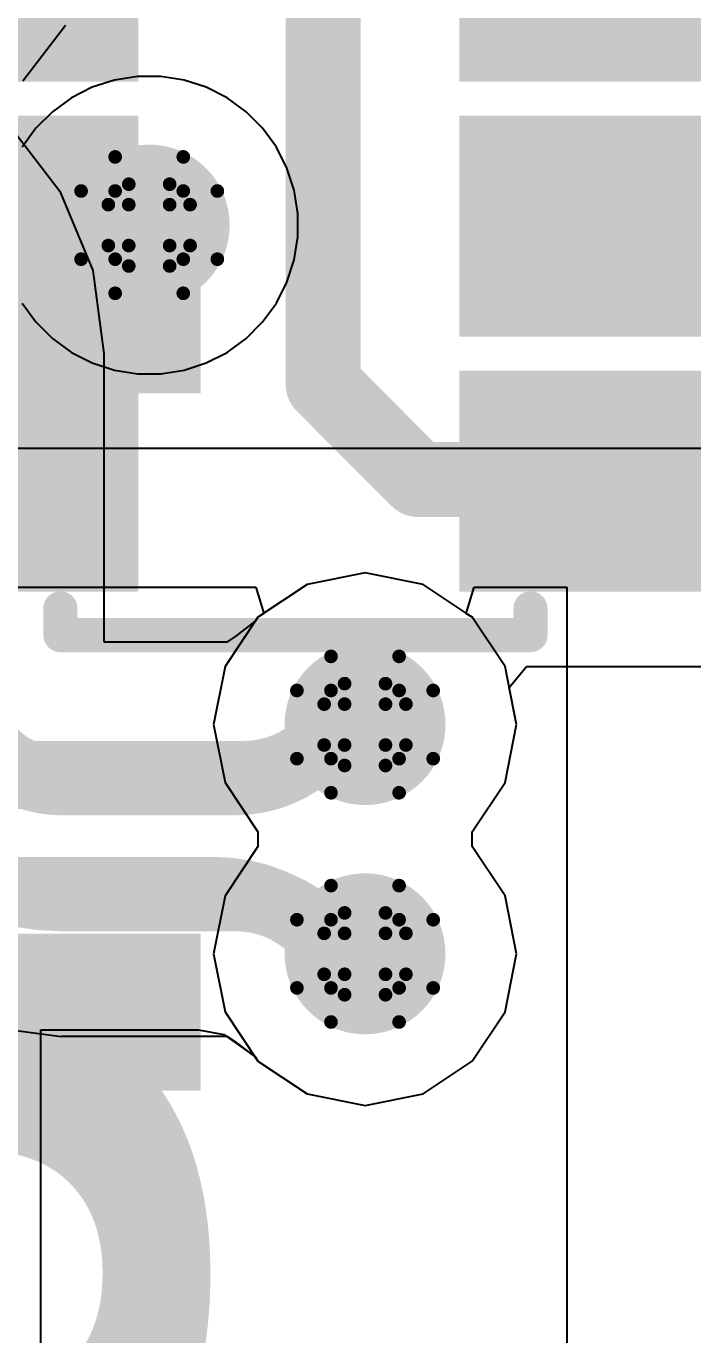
# Model space of a CAD drawing. Header units: inches. Extents: x 0 to 198, y 0 to 199.
# Drawn here: x 0.3403 to 0.4381, y 1.2438 to 1.4357 of the extents above; entities that cross this region are included whole.
import ezdxf

# ---------------------------------------------------------------- set-up
doc = ezdxf.new("R2010")
doc.units = ezdxf.units.IN
doc.header["$MEASUREMENT"] = 0
for name, color, linetype in [('Bottom Layer', 5, 'Continuous'), ('Bottom Overlay', 54, 'Continuous'), ('Bottom Paste', 16, 'Continuous'), ('Bottom Solder', 6, 'Continuous'), ('Drill Drawing', 1, 'Continuous'), ('Layer 1', 16, 'Continuous'), ('Layer 2', 76, 'Continuous'), ('Top Layer', 1, 'Continuous'), ('Top Overlay', 2, 'Continuous'), ('Via Holes', 16, 'Continuous')]:
    doc.layers.add(name, color=color, linetype=linetype)
doc.styles.add('Arial Black_Bold', font='', dxfattribs={"height": 0.2})
doc.styles.get('Arial Black_Bold').set_extended_font_data('Arial Black', bold=True)

# ---------------------------------------------------------------- blocks, each defined once
blk = doc.blocks.new('SOT_23_6_B_51')
at = {"layer": 'Bottom Layer'}
for points in [[(-0.07559, 0.04961), (-0.02756, 0.04961), (-0.02756, 0.0252), (-0.07559, 0.0252)], [(0.02756, 0.04961), (0.07559, 0.04961), (0.07559, 0.0252), (0.02756, 0.0252)], [(-0.07559, 0.01221), (-0.02756, 0.01221), (-0.02756, -0.0122), (-0.07559, -0.0122)], [(0.02756, 0.01221), (0.07559, 0.01221), (0.07559, -0.0122), (0.02756, -0.0122)], [(-0.07559, -0.0252), (-0.02756, -0.0252), (-0.02756, -0.04961), (-0.07559, -0.04961)], [(0.02756, -0.0252), (0.07559, -0.0252), (0.07559, -0.04961), (0.02756, -0.04961)]]:
    blk.add_hatch(color=5, dxfattribs=at).paths.add_polyline_path(points)
at = {"layer": 'Bottom Paste'}
for points in [[(-0.07559, 0.04961), (-0.02756, 0.04961), (-0.02756, 0.0252), (-0.07559, 0.0252)], [(0.02756, 0.04961), (0.07559, 0.04961), (0.07559, 0.0252), (0.02756, 0.0252)], [(-0.07559, 0.01221), (-0.02756, 0.01221), (-0.02756, -0.0122), (-0.07559, -0.0122)], [(0.02756, 0.01221), (0.07559, 0.01221), (0.07559, -0.0122), (0.02756, -0.0122)], [(-0.07559, -0.0252), (-0.02756, -0.0252), (-0.02756, -0.04961), (-0.07559, -0.04961)], [(0.02756, -0.0252), (0.07559, -0.0252), (0.07559, -0.04961), (0.02756, -0.04961)]]:
    blk.add_hatch(color=16, dxfattribs=at).paths.add_polyline_path(points)
at = {"layer": 'Bottom Solder'}
for points in [[(-0.07959, 0.05361), (-0.02356, 0.05361), (-0.02356, 0.0212), (-0.07959, 0.0212)], [(0.02356, 0.05361), (0.07959, 0.05361), (0.07959, 0.0212), (0.02356, 0.0212)], [(-0.07959, 0.01621), (-0.02356, 0.01621), (-0.02356, -0.0162), (-0.07959, -0.0162)], [(0.02356, 0.01621), (0.07959, 0.01621), (0.07959, -0.0162), (0.02356, -0.0162)], [(-0.07959, -0.0212), (-0.02356, -0.0212), (-0.02356, -0.05361), (-0.07959, -0.05361)], [(0.02356, -0.0212), (0.07959, -0.0212), (0.07959, -0.05361), (0.02356, -0.05361)]]:
    blk.add_hatch(color=6, dxfattribs=at).paths.add_polyline_path(points)
at = {"layer": 'Bottom Overlay'}
for points in [[(-0.035, 0.06, 0.005, 0.005, 0), (0.034, 0.06, 0.005, 0.005, 0)], [(-0.035, 0.05606, 0.005, 0.005, 0), (-0.035, 0.06, 0.005, 0.005, 0)], [(0.034, 0.05606, 0.005, 0.005, 0), (0.034, 0.06, 0.005, 0.005, 0)], [(-0.086, -0.033, 0.005, 0.005, 0), (-0.081, -0.038, 0.005, 0.005, 0)], [(-0.086, -0.043, 0.005, 0.005, 0), (-0.086, -0.033, 0.005, 0.005, 0)], [(-0.086, -0.043, 0.005, 0.005, 0), (-0.081, -0.038, 0.005, 0.005, 0)], [(-0.035, -0.06, 0.005, 0.005, 0), (-0.035, -0.05606, 0.005, 0.005, 0)], [(0.034, -0.06, 0.005, 0.005, 0), (0.034, -0.05606, 0.005, 0.005, 0)], [(-0.035, -0.06, 0.005, 0.005, 0), (0.034, -0.06, 0.005, 0.005, 0)]]:
    blk.add_lwpolyline(points, format="xyseb", dxfattribs=at)
for points in [[(-0.03625, 0.06, 0.0025, 0.0025, 1), (-0.03375, 0.06, 0.0025, 0.0025, 1)], [(-0.03625, 0.06, 0.0025, 0.0025, 1), (-0.03375, 0.06, 0.0025, 0.0025, 1)], [(0.03275, 0.06, 0.0025, 0.0025, 1), (0.03525, 0.06, 0.0025, 0.0025, 1)], [(0.03275, 0.06, 0.0025, 0.0025, 1), (0.03525, 0.06, 0.0025, 0.0025, 1)], [(-0.03625, 0.05606, 0.0025, 0.0025, 1), (-0.03375, 0.05606, 0.0025, 0.0025, 1)], [(0.03275, 0.05606, 0.0025, 0.0025, 1), (0.03525, 0.05606, 0.0025, 0.0025, 1)], [(-0.08725, -0.033, 0.0025, 0.0025, 1), (-0.08475, -0.033, 0.0025, 0.0025, 1)], [(-0.08725, -0.033, 0.0025, 0.0025, 1), (-0.08475, -0.033, 0.0025, 0.0025, 1)], [(-0.08225, -0.038, 0.0025, 0.0025, 1), (-0.07975, -0.038, 0.0025, 0.0025, 1)], [(-0.08225, -0.038, 0.0025, 0.0025, 1), (-0.07975, -0.038, 0.0025, 0.0025, 1)], [(-0.08725, -0.043, 0.0025, 0.0025, 1), (-0.08475, -0.043, 0.0025, 0.0025, 1)], [(-0.08725, -0.043, 0.0025, 0.0025, 1), (-0.08475, -0.043, 0.0025, 0.0025, 1)], [(-0.03625, -0.05606, 0.0025, 0.0025, 1), (-0.03375, -0.05606, 0.0025, 0.0025, 1)], [(0.03275, -0.05606, 0.0025, 0.0025, 1), (0.03525, -0.05606, 0.0025, 0.0025, 1)], [(-0.03625, -0.06, 0.0025, 0.0025, 1), (-0.03375, -0.06, 0.0025, 0.0025, 1)], [(-0.03625, -0.06, 0.0025, 0.0025, 1), (-0.03375, -0.06, 0.0025, 0.0025, 1)], [(0.03275, -0.06, 0.0025, 0.0025, 1), (0.03525, -0.06, 0.0025, 0.0025, 1)], [(0.03275, -0.06, 0.0025, 0.0025, 1), (0.03525, -0.06, 0.0025, 0.0025, 1)]]:
    blk.add_lwpolyline(points, format="xyseb", close=True, dxfattribs=at)

msp = doc.modelspace()

# ---------------------------------------------------------------- hatches: boundary and pattern name
at = {"layer": 'Bottom Layer'}
for points in [[(0.40784, 1.39176), (0.535, 1.39176), (0.535, 1.42133), (0.40784, 1.42133)], [(0.43186, 1.39992), (0.5706, 1.39992), (0.5706, 1.41252), (0.43186, 1.41252)]]:
    msp.add_hatch(color=5, dxfattribs=at).paths.add_polyline_path(points)
h = msp.add_hatch(color=5, dxfattribs=at)
edge = h.paths.add_edge_path()
edge.add_arc((0.35832, 1.40656), 0.01181, 0, 360)
h = msp.add_hatch(color=5, dxfattribs=at)
edge = h.paths.add_edge_path()
edge.add_arc((0.39, 1.33331), 0.01181, 0, 360)
h = msp.add_hatch(color=5, dxfattribs=at)
edge = h.paths.add_edge_path()
edge.add_arc((0.39, 1.29969), 0.01181, 0, 360)
at = {"layer": 'Layer 1'}
h = msp.add_hatch(color=16, dxfattribs=at)
edge = h.paths.add_edge_path()
edge.add_arc((0.35832, 1.40656), 0.01181, 0, 360)
h = msp.add_hatch(color=16, dxfattribs=at)
edge = h.paths.add_edge_path()
edge.add_arc((0.39, 1.33331), 0.01181, 0, 360)
h = msp.add_hatch(color=16, dxfattribs=at)
edge = h.paths.add_edge_path()
edge.add_arc((0.39, 1.29969), 0.01181, 0, 360)
at = {"layer": 'Layer 2'}
h = msp.add_hatch(color=76, dxfattribs=at)
edge = h.paths.add_edge_path()
edge.add_arc((0.35832, 1.40656), 0.01181, 0, 360)
h = msp.add_hatch(color=76, dxfattribs=at)
edge = h.paths.add_edge_path()
edge.add_arc((0.39, 1.33331), 0.01181, 0, 360)
h = msp.add_hatch(color=76, dxfattribs=at)
edge = h.paths.add_edge_path()
edge.add_arc((0.39, 1.29969), 0.01181, 0, 360)
at = {"layer": 'Top Layer'}
h = msp.add_hatch(color=1, dxfattribs=at)
edge = h.paths.add_edge_path()
edge.add_arc((0.35832, 1.40656), 0.01181, 0, 360)
h = msp.add_hatch(color=1, dxfattribs=at)
edge = h.paths.add_edge_path()
edge.add_arc((0.39, 1.33331), 0.01181, 0, 360)
h = msp.add_hatch(color=1, dxfattribs=at)
edge = h.paths.add_edge_path()
edge.add_arc((0.39, 1.29969), 0.01181, 0, 360)
at = {"layer": 'Via Holes'}
h = msp.add_hatch(color=7, dxfattribs=at)
edge = h.paths.add_edge_path()
edge.add_arc((0.35832, 1.40656), 0.00591, 0, 360)
h = msp.add_hatch(color=7, dxfattribs=at)
edge = h.paths.add_edge_path()
edge.add_arc((0.39, 1.33331), 0.00591, 0, 360)
h = msp.add_hatch(color=7, dxfattribs=at)
edge = h.paths.add_edge_path()
edge.add_arc((0.39, 1.29969), 0.00591, 0, 360)

# ---------------------------------------------------------------- linework, layer by layer
at = {"layer": 'Bottom Layer'}
for p, q in [((0.41116, 1.33873), (0.4137, 1.34182)), ((0.4137, 1.34182), (0.44561, 1.34182)), ((0.41224, 1.33331), (0.41116, 1.33873)), ((0.41055, 1.3248), (0.41224, 1.33331)), ((0.40572, 1.31759), (0.41055, 1.3248)), ((0.40572, 1.31541), (0.40572, 1.31759)), ((0.41055, 1.3082), (0.40572, 1.31541)), ((0.41224, 1.29969), (0.41055, 1.3082)), ((0.41055, 1.29118), (0.41224, 1.29969)), ((0.40572, 1.28396), (0.41055, 1.29118)), ((0.34239, 1.10671), (0.34239, 1.28852)), ((0.34239, 1.28852), (0.36555, 1.28852)), ((0.36555, 1.28852), (0.36929, 1.28788)), ((0.36929, 1.28788), (0.37247, 1.28561)), ((0.37247, 1.28561), (0.37391, 1.28451)), ((0.37391, 1.28451), (0.37428, 1.28396)), ((0.37428, 1.28396), (0.38149, 1.27914)), ((0.39851, 1.27914), (0.40572, 1.28396)), ((0.38149, 1.27914), (0.39, 1.27745)), ((0.39, 1.27745), (0.39851, 1.27914))]:
    msp.add_line(p, q, dxfattribs=at)
for points in [[(0.38385, 1.38319, 0.011, 0.011, 0), (0.38385, 1.60479, 0.011, 0.011, 0)], [(0.32871, 1.4058, 0.02, 0.02, 0), (0.35932, 1.4058, 0.02, 0.02, 0)], [(0.38385, 1.38319, 0.011, 0.011, 0), (0.39779, 1.36925, 0.011, 0.011, 0)], [(0.39779, 1.36925, 0.011, 0.011, 0), (0.43163, 1.36925, 0.011, 0.011, 0)], [(0.43163, 1.36925, 0.011, 0.011, 0), (0.43186, 1.36902, 0.011, 0.011, 0)], [(0.38371, 1.3307, 0.01, 0.01, -0.198912), (0.39, 1.33331, 0.01, 0.01, 0)], [(0.38371, 1.3307, 0.01, 0.01, -0.198912), (0.37213, 1.32591, 0.01, 0.01, 0)], [(0.3351, 1.32591, 0.01, 0.01, 0), (0.37213, 1.32591, 0.01, 0.01, 0)], [(0.3351, 1.30891, 0.01, 0.01, 0), (0.36774, 1.30891, 0.01, 0.01, 0)], [(0.36774, 1.30891, 0.01, 0.01, -0.198912), (0.38371, 1.3023, 0.01, 0.01, 0)], [(0.39, 1.29969, 0.01, 0.01, -0.198912), (0.38371, 1.3023, 0.01, 0.01, 0)]]:
    msp.add_lwpolyline(points, format="xyseb", dxfattribs=at)
for points in [[(0.35432, 1.4058, 0.01, 0.01, 1), (0.36432, 1.4058, 0.01, 0.01, 1)], [(0.3811, 1.38319, 0.0055, 0.0055, 1), (0.3866, 1.38319, 0.0055, 0.0055, 1)], [(0.3811, 1.38319, 0.0055, 0.0055, 1), (0.3866, 1.38319, 0.0055, 0.0055, 1)], [(0.39504, 1.36925, 0.0055, 0.0055, 1), (0.40054, 1.36925, 0.0055, 0.0055, 1)], [(0.39504, 1.36925, 0.0055, 0.0055, 1), (0.40054, 1.36925, 0.0055, 0.0055, 1)], [(0.42888, 1.36925, 0.0055, 0.0055, 1), (0.43438, 1.36925, 0.0055, 0.0055, 1)], [(0.42888, 1.36925, 0.0055, 0.0055, 1), (0.43438, 1.36925, 0.0055, 0.0055, 1)], [(0.42911, 1.36902, 0.0055, 0.0055, 1), (0.43461, 1.36902, 0.0055, 0.0055, 1)], [(0.3875, 1.33331, 0.005, 0.005, 1), (0.3925, 1.33331, 0.005, 0.005, 1)], [(0.38121, 1.3307, 0.005, 0.005, 1), (0.38621, 1.3307, 0.005, 0.005, 1)], [(0.38121, 1.3307, 0.005, 0.005, 1), (0.38621, 1.3307, 0.005, 0.005, 1)], [(0.36963, 1.32591, 0.005, 0.005, 1), (0.37463, 1.32591, 0.005, 0.005, 1)], [(0.36963, 1.32591, 0.005, 0.005, 1), (0.37463, 1.32591, 0.005, 0.005, 1)], [(0.36524, 1.30891, 0.005, 0.005, 1), (0.37024, 1.30891, 0.005, 0.005, 1)], [(0.36524, 1.30891, 0.005, 0.005, 1), (0.37024, 1.30891, 0.005, 0.005, 1)], [(0.38121, 1.3023, 0.005, 0.005, 1), (0.38621, 1.3023, 0.005, 0.005, 1)], [(0.38121, 1.3023, 0.005, 0.005, 1), (0.38621, 1.3023, 0.005, 0.005, 1)], [(0.3875, 1.29969, 0.005, 0.005, 1), (0.3925, 1.29969, 0.005, 0.005, 1)]]:
    msp.add_lwpolyline(points, format="xyseb", close=True, dxfattribs=at)
at = {"layer": 'Drill Drawing'}
for points in [[(0.35332, 1.41156, 0.002, 0.002, 0), (0.35332, 1.41656, 0.002, 0.002, 0)], [(0.35332, 1.41656, 0.002, 0.002, 0), (0.36332, 1.41656, 0.002, 0.002, 0)], [(0.36332, 1.41156, 0.002, 0.002, 0), (0.36332, 1.41656, 0.002, 0.002, 0)], [(0.34832, 1.40156, 0.002, 0.002, 0), (0.34832, 1.41156, 0.002, 0.002, 0)], [(0.34832, 1.41156, 0.002, 0.002, 0), (0.35332, 1.41156, 0.002, 0.002, 0)], [(0.35532, 1.40956, 0.002, 0.002, 0), (0.35532, 1.41256, 0.002, 0.002, 0)], [(0.35532, 1.41256, 0.002, 0.002, 0), (0.36132, 1.41256, 0.002, 0.002, 0)], [(0.36132, 1.40956, 0.002, 0.002, 0), (0.36132, 1.41256, 0.002, 0.002, 0)], [(0.36332, 1.41156, 0.002, 0.002, 0), (0.36832, 1.41156, 0.002, 0.002, 0)], [(0.36832, 1.40156, 0.002, 0.002, 0), (0.36832, 1.41156, 0.002, 0.002, 0)], [(0.35232, 1.40356, 0.002, 0.002, 0), (0.35232, 1.40956, 0.002, 0.002, 0)], [(0.35232, 1.40956, 0.002, 0.002, 0), (0.35532, 1.40956, 0.002, 0.002, 0)], [(0.36132, 1.40956, 0.002, 0.002, 0), (0.36432, 1.40956, 0.002, 0.002, 0)], [(0.36432, 1.40356, 0.002, 0.002, 0), (0.36432, 1.40956, 0.002, 0.002, 0)], [(0.35232, 1.40356, 0.002, 0.002, 0), (0.35532, 1.40356, 0.002, 0.002, 0)], [(0.35532, 1.40056, 0.002, 0.002, 0), (0.35532, 1.40356, 0.002, 0.002, 0)], [(0.36132, 1.40356, 0.002, 0.002, 0), (0.36432, 1.40356, 0.002, 0.002, 0)], [(0.36132, 1.40056, 0.002, 0.002, 0), (0.36132, 1.40356, 0.002, 0.002, 0)], [(0.34832, 1.40156, 0.002, 0.002, 0), (0.35332, 1.40156, 0.002, 0.002, 0)], [(0.35332, 1.39656, 0.002, 0.002, 0), (0.35332, 1.40156, 0.002, 0.002, 0)], [(0.35532, 1.40056, 0.002, 0.002, 0), (0.36132, 1.40056, 0.002, 0.002, 0)], [(0.36332, 1.40156, 0.002, 0.002, 0), (0.36832, 1.40156, 0.002, 0.002, 0)], [(0.36332, 1.39656, 0.002, 0.002, 0), (0.36332, 1.40156, 0.002, 0.002, 0)], [(0.35332, 1.39656, 0.002, 0.002, 0), (0.36332, 1.39656, 0.002, 0.002, 0)], [(0.385, 1.33831, 0.002, 0.002, 0), (0.385, 1.34331, 0.002, 0.002, 0)], [(0.385, 1.34331, 0.002, 0.002, 0), (0.395, 1.34331, 0.002, 0.002, 0)], [(0.395, 1.33831, 0.002, 0.002, 0), (0.395, 1.34331, 0.002, 0.002, 0)], [(0.387, 1.33631, 0.002, 0.002, 0), (0.387, 1.33931, 0.002, 0.002, 0)], [(0.387, 1.33931, 0.002, 0.002, 0), (0.393, 1.33931, 0.002, 0.002, 0)], [(0.393, 1.33631, 0.002, 0.002, 0), (0.393, 1.33931, 0.002, 0.002, 0)], [(0.38, 1.32831, 0.002, 0.002, 0), (0.38, 1.33831, 0.002, 0.002, 0)], [(0.38, 1.33831, 0.002, 0.002, 0), (0.385, 1.33831, 0.002, 0.002, 0)], [(0.395, 1.33831, 0.002, 0.002, 0), (0.4, 1.33831, 0.002, 0.002, 0)], [(0.4, 1.32831, 0.002, 0.002, 0), (0.4, 1.33831, 0.002, 0.002, 0)], [(0.384, 1.33031, 0.002, 0.002, 0), (0.384, 1.33631, 0.002, 0.002, 0)], [(0.384, 1.33631, 0.002, 0.002, 0), (0.387, 1.33631, 0.002, 0.002, 0)], [(0.393, 1.33631, 0.002, 0.002, 0), (0.396, 1.33631, 0.002, 0.002, 0)], [(0.396, 1.33031, 0.002, 0.002, 0), (0.396, 1.33631, 0.002, 0.002, 0)], [(0.384, 1.33031, 0.002, 0.002, 0), (0.387, 1.33031, 0.002, 0.002, 0)], [(0.387, 1.32731, 0.002, 0.002, 0), (0.387, 1.33031, 0.002, 0.002, 0)], [(0.393, 1.33031, 0.002, 0.002, 0), (0.396, 1.33031, 0.002, 0.002, 0)], [(0.393, 1.32731, 0.002, 0.002, 0), (0.393, 1.33031, 0.002, 0.002, 0)], [(0.38, 1.32831, 0.002, 0.002, 0), (0.385, 1.32831, 0.002, 0.002, 0)], [(0.385, 1.32331, 0.002, 0.002, 0), (0.385, 1.32831, 0.002, 0.002, 0)], [(0.387, 1.32731, 0.002, 0.002, 0), (0.393, 1.32731, 0.002, 0.002, 0)], [(0.395, 1.32831, 0.002, 0.002, 0), (0.4, 1.32831, 0.002, 0.002, 0)], [(0.395, 1.32331, 0.002, 0.002, 0), (0.395, 1.32831, 0.002, 0.002, 0)], [(0.385, 1.32331, 0.002, 0.002, 0), (0.395, 1.32331, 0.002, 0.002, 0)], [(0.385, 1.30469, 0.002, 0.002, 0), (0.385, 1.30969, 0.002, 0.002, 0)], [(0.385, 1.30969, 0.002, 0.002, 0), (0.395, 1.30969, 0.002, 0.002, 0)], [(0.395, 1.30469, 0.002, 0.002, 0), (0.395, 1.30969, 0.002, 0.002, 0)], [(0.38, 1.29469, 0.002, 0.002, 0), (0.38, 1.30469, 0.002, 0.002, 0)], [(0.38, 1.30469, 0.002, 0.002, 0), (0.385, 1.30469, 0.002, 0.002, 0)], [(0.387, 1.30269, 0.002, 0.002, 0), (0.387, 1.30569, 0.002, 0.002, 0)], [(0.387, 1.30569, 0.002, 0.002, 0), (0.393, 1.30569, 0.002, 0.002, 0)], [(0.393, 1.30269, 0.002, 0.002, 0), (0.393, 1.30569, 0.002, 0.002, 0)], [(0.395, 1.30469, 0.002, 0.002, 0), (0.4, 1.30469, 0.002, 0.002, 0)], [(0.4, 1.29469, 0.002, 0.002, 0), (0.4, 1.30469, 0.002, 0.002, 0)], [(0.384, 1.29669, 0.002, 0.002, 0), (0.384, 1.30269, 0.002, 0.002, 0)], [(0.384, 1.30269, 0.002, 0.002, 0), (0.387, 1.30269, 0.002, 0.002, 0)], [(0.393, 1.30269, 0.002, 0.002, 0), (0.396, 1.30269, 0.002, 0.002, 0)], [(0.396, 1.29669, 0.002, 0.002, 0), (0.396, 1.30269, 0.002, 0.002, 0)], [(0.384, 1.29669, 0.002, 0.002, 0), (0.387, 1.29669, 0.002, 0.002, 0)], [(0.387, 1.29369, 0.002, 0.002, 0), (0.387, 1.29669, 0.002, 0.002, 0)], [(0.393, 1.29669, 0.002, 0.002, 0), (0.396, 1.29669, 0.002, 0.002, 0)], [(0.393, 1.29369, 0.002, 0.002, 0), (0.393, 1.29669, 0.002, 0.002, 0)], [(0.38, 1.29469, 0.002, 0.002, 0), (0.385, 1.29469, 0.002, 0.002, 0)], [(0.385, 1.28969, 0.002, 0.002, 0), (0.385, 1.29469, 0.002, 0.002, 0)], [(0.395, 1.29469, 0.002, 0.002, 0), (0.4, 1.29469, 0.002, 0.002, 0)], [(0.395, 1.28969, 0.002, 0.002, 0), (0.395, 1.29469, 0.002, 0.002, 0)], [(0.387, 1.29369, 0.002, 0.002, 0), (0.393, 1.29369, 0.002, 0.002, 0)], [(0.385, 1.28969, 0.002, 0.002, 0), (0.395, 1.28969, 0.002, 0.002, 0)]]:
    msp.add_lwpolyline(points, format="xyseb", dxfattribs=at)
for points in [[(0.35282, 1.41656, 0.001, 0.001, 1), (0.35382, 1.41656, 0.001, 0.001, 1)], [(0.35282, 1.41656, 0.001, 0.001, 1), (0.35382, 1.41656, 0.001, 0.001, 1)], [(0.36282, 1.41656, 0.001, 0.001, 1), (0.36382, 1.41656, 0.001, 0.001, 1)], [(0.36282, 1.41656, 0.001, 0.001, 1), (0.36382, 1.41656, 0.001, 0.001, 1)], [(0.34782, 1.41156, 0.001, 0.001, 1), (0.34882, 1.41156, 0.001, 0.001, 1)], [(0.34782, 1.41156, 0.001, 0.001, 1), (0.34882, 1.41156, 0.001, 0.001, 1)], [(0.35282, 1.41156, 0.001, 0.001, 1), (0.35382, 1.41156, 0.001, 0.001, 1)], [(0.35282, 1.41156, 0.001, 0.001, 1), (0.35382, 1.41156, 0.001, 0.001, 1)], [(0.35482, 1.41256, 0.001, 0.001, 1), (0.35582, 1.41256, 0.001, 0.001, 1)], [(0.35482, 1.41256, 0.001, 0.001, 1), (0.35582, 1.41256, 0.001, 0.001, 1)], [(0.36082, 1.41256, 0.001, 0.001, 1), (0.36182, 1.41256, 0.001, 0.001, 1)], [(0.36082, 1.41256, 0.001, 0.001, 1), (0.36182, 1.41256, 0.001, 0.001, 1)], [(0.36282, 1.41156, 0.001, 0.001, 1), (0.36382, 1.41156, 0.001, 0.001, 1)], [(0.36282, 1.41156, 0.001, 0.001, 1), (0.36382, 1.41156, 0.001, 0.001, 1)], [(0.36782, 1.41156, 0.001, 0.001, 1), (0.36882, 1.41156, 0.001, 0.001, 1)], [(0.36782, 1.41156, 0.001, 0.001, 1), (0.36882, 1.41156, 0.001, 0.001, 1)], [(0.35182, 1.40956, 0.001, 0.001, 1), (0.35282, 1.40956, 0.001, 0.001, 1)], [(0.35182, 1.40956, 0.001, 0.001, 1), (0.35282, 1.40956, 0.001, 0.001, 1)], [(0.35482, 1.40956, 0.001, 0.001, 1), (0.35582, 1.40956, 0.001, 0.001, 1)], [(0.35482, 1.40956, 0.001, 0.001, 1), (0.35582, 1.40956, 0.001, 0.001, 1)], [(0.36082, 1.40956, 0.001, 0.001, 1), (0.36182, 1.40956, 0.001, 0.001, 1)], [(0.36082, 1.40956, 0.001, 0.001, 1), (0.36182, 1.40956, 0.001, 0.001, 1)], [(0.36382, 1.40956, 0.001, 0.001, 1), (0.36482, 1.40956, 0.001, 0.001, 1)], [(0.36382, 1.40956, 0.001, 0.001, 1), (0.36482, 1.40956, 0.001, 0.001, 1)], [(0.35182, 1.40356, 0.001, 0.001, 1), (0.35282, 1.40356, 0.001, 0.001, 1)], [(0.35182, 1.40356, 0.001, 0.001, 1), (0.35282, 1.40356, 0.001, 0.001, 1)], [(0.35482, 1.40356, 0.001, 0.001, 1), (0.35582, 1.40356, 0.001, 0.001, 1)], [(0.35482, 1.40356, 0.001, 0.001, 1), (0.35582, 1.40356, 0.001, 0.001, 1)], [(0.36082, 1.40356, 0.001, 0.001, 1), (0.36182, 1.40356, 0.001, 0.001, 1)], [(0.36082, 1.40356, 0.001, 0.001, 1), (0.36182, 1.40356, 0.001, 0.001, 1)], [(0.36382, 1.40356, 0.001, 0.001, 1), (0.36482, 1.40356, 0.001, 0.001, 1)], [(0.36382, 1.40356, 0.001, 0.001, 1), (0.36482, 1.40356, 0.001, 0.001, 1)], [(0.34782, 1.40156, 0.001, 0.001, 1), (0.34882, 1.40156, 0.001, 0.001, 1)], [(0.34782, 1.40156, 0.001, 0.001, 1), (0.34882, 1.40156, 0.001, 0.001, 1)], [(0.35282, 1.40156, 0.001, 0.001, 1), (0.35382, 1.40156, 0.001, 0.001, 1)], [(0.35282, 1.40156, 0.001, 0.001, 1), (0.35382, 1.40156, 0.001, 0.001, 1)], [(0.35482, 1.40056, 0.001, 0.001, 1), (0.35582, 1.40056, 0.001, 0.001, 1)], [(0.35482, 1.40056, 0.001, 0.001, 1), (0.35582, 1.40056, 0.001, 0.001, 1)], [(0.36082, 1.40056, 0.001, 0.001, 1), (0.36182, 1.40056, 0.001, 0.001, 1)], [(0.36082, 1.40056, 0.001, 0.001, 1), (0.36182, 1.40056, 0.001, 0.001, 1)], [(0.36282, 1.40156, 0.001, 0.001, 1), (0.36382, 1.40156, 0.001, 0.001, 1)], [(0.36282, 1.40156, 0.001, 0.001, 1), (0.36382, 1.40156, 0.001, 0.001, 1)], [(0.36782, 1.40156, 0.001, 0.001, 1), (0.36882, 1.40156, 0.001, 0.001, 1)], [(0.36782, 1.40156, 0.001, 0.001, 1), (0.36882, 1.40156, 0.001, 0.001, 1)], [(0.35282, 1.39656, 0.001, 0.001, 1), (0.35382, 1.39656, 0.001, 0.001, 1)], [(0.35282, 1.39656, 0.001, 0.001, 1), (0.35382, 1.39656, 0.001, 0.001, 1)], [(0.36282, 1.39656, 0.001, 0.001, 1), (0.36382, 1.39656, 0.001, 0.001, 1)], [(0.36282, 1.39656, 0.001, 0.001, 1), (0.36382, 1.39656, 0.001, 0.001, 1)], [(0.3845, 1.34331, 0.001, 0.001, 1), (0.3855, 1.34331, 0.001, 0.001, 1)], [(0.3845, 1.34331, 0.001, 0.001, 1), (0.3855, 1.34331, 0.001, 0.001, 1)], [(0.3945, 1.34331, 0.001, 0.001, 1), (0.3955, 1.34331, 0.001, 0.001, 1)], [(0.3945, 1.34331, 0.001, 0.001, 1), (0.3955, 1.34331, 0.001, 0.001, 1)], [(0.3865, 1.33931, 0.001, 0.001, 1), (0.3875, 1.33931, 0.001, 0.001, 1)], [(0.3865, 1.33931, 0.001, 0.001, 1), (0.3875, 1.33931, 0.001, 0.001, 1)], [(0.3925, 1.33931, 0.001, 0.001, 1), (0.3935, 1.33931, 0.001, 0.001, 1)], [(0.3925, 1.33931, 0.001, 0.001, 1), (0.3935, 1.33931, 0.001, 0.001, 1)], [(0.3795, 1.33831, 0.001, 0.001, 1), (0.3805, 1.33831, 0.001, 0.001, 1)], [(0.3795, 1.33831, 0.001, 0.001, 1), (0.3805, 1.33831, 0.001, 0.001, 1)], [(0.3845, 1.33831, 0.001, 0.001, 1), (0.3855, 1.33831, 0.001, 0.001, 1)], [(0.3845, 1.33831, 0.001, 0.001, 1), (0.3855, 1.33831, 0.001, 0.001, 1)], [(0.3945, 1.33831, 0.001, 0.001, 1), (0.3955, 1.33831, 0.001, 0.001, 1)], [(0.3945, 1.33831, 0.001, 0.001, 1), (0.3955, 1.33831, 0.001, 0.001, 1)], [(0.3995, 1.33831, 0.001, 0.001, 1), (0.4005, 1.33831, 0.001, 0.001, 1)], [(0.3995, 1.33831, 0.001, 0.001, 1), (0.4005, 1.33831, 0.001, 0.001, 1)], [(0.3835, 1.33631, 0.001, 0.001, 1), (0.3845, 1.33631, 0.001, 0.001, 1)], [(0.3835, 1.33631, 0.001, 0.001, 1), (0.3845, 1.33631, 0.001, 0.001, 1)], [(0.3865, 1.33631, 0.001, 0.001, 1), (0.3875, 1.33631, 0.001, 0.001, 1)], [(0.3865, 1.33631, 0.001, 0.001, 1), (0.3875, 1.33631, 0.001, 0.001, 1)], [(0.3925, 1.33631, 0.001, 0.001, 1), (0.3935, 1.33631, 0.001, 0.001, 1)], [(0.3925, 1.33631, 0.001, 0.001, 1), (0.3935, 1.33631, 0.001, 0.001, 1)], [(0.3955, 1.33631, 0.001, 0.001, 1), (0.3965, 1.33631, 0.001, 0.001, 1)], [(0.3955, 1.33631, 0.001, 0.001, 1), (0.3965, 1.33631, 0.001, 0.001, 1)], [(0.3835, 1.33031, 0.001, 0.001, 1), (0.3845, 1.33031, 0.001, 0.001, 1)], [(0.3835, 1.33031, 0.001, 0.001, 1), (0.3845, 1.33031, 0.001, 0.001, 1)], [(0.3865, 1.33031, 0.001, 0.001, 1), (0.3875, 1.33031, 0.001, 0.001, 1)], [(0.3865, 1.33031, 0.001, 0.001, 1), (0.3875, 1.33031, 0.001, 0.001, 1)], [(0.3925, 1.33031, 0.001, 0.001, 1), (0.3935, 1.33031, 0.001, 0.001, 1)], [(0.3925, 1.33031, 0.001, 0.001, 1), (0.3935, 1.33031, 0.001, 0.001, 1)], [(0.3955, 1.33031, 0.001, 0.001, 1), (0.3965, 1.33031, 0.001, 0.001, 1)], [(0.3955, 1.33031, 0.001, 0.001, 1), (0.3965, 1.33031, 0.001, 0.001, 1)], [(0.3795, 1.32831, 0.001, 0.001, 1), (0.3805, 1.32831, 0.001, 0.001, 1)], [(0.3795, 1.32831, 0.001, 0.001, 1), (0.3805, 1.32831, 0.001, 0.001, 1)], [(0.3845, 1.32831, 0.001, 0.001, 1), (0.3855, 1.32831, 0.001, 0.001, 1)], [(0.3845, 1.32831, 0.001, 0.001, 1), (0.3855, 1.32831, 0.001, 0.001, 1)], [(0.3865, 1.32731, 0.001, 0.001, 1), (0.3875, 1.32731, 0.001, 0.001, 1)], [(0.3865, 1.32731, 0.001, 0.001, 1), (0.3875, 1.32731, 0.001, 0.001, 1)], [(0.3925, 1.32731, 0.001, 0.001, 1), (0.3935, 1.32731, 0.001, 0.001, 1)], [(0.3925, 1.32731, 0.001, 0.001, 1), (0.3935, 1.32731, 0.001, 0.001, 1)], [(0.3945, 1.32831, 0.001, 0.001, 1), (0.3955, 1.32831, 0.001, 0.001, 1)], [(0.3945, 1.32831, 0.001, 0.001, 1), (0.3955, 1.32831, 0.001, 0.001, 1)], [(0.3995, 1.32831, 0.001, 0.001, 1), (0.4005, 1.32831, 0.001, 0.001, 1)], [(0.3995, 1.32831, 0.001, 0.001, 1), (0.4005, 1.32831, 0.001, 0.001, 1)], [(0.3845, 1.32331, 0.001, 0.001, 1), (0.3855, 1.32331, 0.001, 0.001, 1)], [(0.3845, 1.32331, 0.001, 0.001, 1), (0.3855, 1.32331, 0.001, 0.001, 1)], [(0.3945, 1.32331, 0.001, 0.001, 1), (0.3955, 1.32331, 0.001, 0.001, 1)], [(0.3945, 1.32331, 0.001, 0.001, 1), (0.3955, 1.32331, 0.001, 0.001, 1)], [(0.3845, 1.30969, 0.001, 0.001, 1), (0.3855, 1.30969, 0.001, 0.001, 1)], [(0.3845, 1.30969, 0.001, 0.001, 1), (0.3855, 1.30969, 0.001, 0.001, 1)], [(0.3945, 1.30969, 0.001, 0.001, 1), (0.3955, 1.30969, 0.001, 0.001, 1)], [(0.3945, 1.30969, 0.001, 0.001, 1), (0.3955, 1.30969, 0.001, 0.001, 1)], [(0.3795, 1.30469, 0.001, 0.001, 1), (0.3805, 1.30469, 0.001, 0.001, 1)], [(0.3795, 1.30469, 0.001, 0.001, 1), (0.3805, 1.30469, 0.001, 0.001, 1)], [(0.3845, 1.30469, 0.001, 0.001, 1), (0.3855, 1.30469, 0.001, 0.001, 1)], [(0.3845, 1.30469, 0.001, 0.001, 1), (0.3855, 1.30469, 0.001, 0.001, 1)], [(0.3865, 1.30569, 0.001, 0.001, 1), (0.3875, 1.30569, 0.001, 0.001, 1)], [(0.3865, 1.30569, 0.001, 0.001, 1), (0.3875, 1.30569, 0.001, 0.001, 1)], [(0.3925, 1.30569, 0.001, 0.001, 1), (0.3935, 1.30569, 0.001, 0.001, 1)], [(0.3925, 1.30569, 0.001, 0.001, 1), (0.3935, 1.30569, 0.001, 0.001, 1)], [(0.3945, 1.30469, 0.001, 0.001, 1), (0.3955, 1.30469, 0.001, 0.001, 1)], [(0.3945, 1.30469, 0.001, 0.001, 1), (0.3955, 1.30469, 0.001, 0.001, 1)], [(0.3995, 1.30469, 0.001, 0.001, 1), (0.4005, 1.30469, 0.001, 0.001, 1)], [(0.3995, 1.30469, 0.001, 0.001, 1), (0.4005, 1.30469, 0.001, 0.001, 1)], [(0.3835, 1.30269, 0.001, 0.001, 1), (0.3845, 1.30269, 0.001, 0.001, 1)], [(0.3835, 1.30269, 0.001, 0.001, 1), (0.3845, 1.30269, 0.001, 0.001, 1)], [(0.3865, 1.30269, 0.001, 0.001, 1), (0.3875, 1.30269, 0.001, 0.001, 1)], [(0.3865, 1.30269, 0.001, 0.001, 1), (0.3875, 1.30269, 0.001, 0.001, 1)], [(0.3925, 1.30269, 0.001, 0.001, 1), (0.3935, 1.30269, 0.001, 0.001, 1)], [(0.3925, 1.30269, 0.001, 0.001, 1), (0.3935, 1.30269, 0.001, 0.001, 1)], [(0.3955, 1.30269, 0.001, 0.001, 1), (0.3965, 1.30269, 0.001, 0.001, 1)], [(0.3955, 1.30269, 0.001, 0.001, 1), (0.3965, 1.30269, 0.001, 0.001, 1)], [(0.3835, 1.29669, 0.001, 0.001, 1), (0.3845, 1.29669, 0.001, 0.001, 1)], [(0.3835, 1.29669, 0.001, 0.001, 1), (0.3845, 1.29669, 0.001, 0.001, 1)], [(0.3865, 1.29669, 0.001, 0.001, 1), (0.3875, 1.29669, 0.001, 0.001, 1)], [(0.3865, 1.29669, 0.001, 0.001, 1), (0.3875, 1.29669, 0.001, 0.001, 1)], [(0.3925, 1.29669, 0.001, 0.001, 1), (0.3935, 1.29669, 0.001, 0.001, 1)], [(0.3925, 1.29669, 0.001, 0.001, 1), (0.3935, 1.29669, 0.001, 0.001, 1)], [(0.3955, 1.29669, 0.001, 0.001, 1), (0.3965, 1.29669, 0.001, 0.001, 1)], [(0.3955, 1.29669, 0.001, 0.001, 1), (0.3965, 1.29669, 0.001, 0.001, 1)], [(0.3795, 1.29469, 0.001, 0.001, 1), (0.3805, 1.29469, 0.001, 0.001, 1)], [(0.3795, 1.29469, 0.001, 0.001, 1), (0.3805, 1.29469, 0.001, 0.001, 1)], [(0.3845, 1.29469, 0.001, 0.001, 1), (0.3855, 1.29469, 0.001, 0.001, 1)], [(0.3845, 1.29469, 0.001, 0.001, 1), (0.3855, 1.29469, 0.001, 0.001, 1)], [(0.3945, 1.29469, 0.001, 0.001, 1), (0.3955, 1.29469, 0.001, 0.001, 1)], [(0.3945, 1.29469, 0.001, 0.001, 1), (0.3955, 1.29469, 0.001, 0.001, 1)], [(0.3995, 1.29469, 0.001, 0.001, 1), (0.4005, 1.29469, 0.001, 0.001, 1)], [(0.3995, 1.29469, 0.001, 0.001, 1), (0.4005, 1.29469, 0.001, 0.001, 1)], [(0.3865, 1.29369, 0.001, 0.001, 1), (0.3875, 1.29369, 0.001, 0.001, 1)], [(0.3865, 1.29369, 0.001, 0.001, 1), (0.3875, 1.29369, 0.001, 0.001, 1)], [(0.3925, 1.29369, 0.001, 0.001, 1), (0.3935, 1.29369, 0.001, 0.001, 1)], [(0.3925, 1.29369, 0.001, 0.001, 1), (0.3935, 1.29369, 0.001, 0.001, 1)], [(0.3845, 1.28969, 0.001, 0.001, 1), (0.3855, 1.28969, 0.001, 0.001, 1)], [(0.3845, 1.28969, 0.001, 0.001, 1), (0.3855, 1.28969, 0.001, 0.001, 1)], [(0.3945, 1.28969, 0.001, 0.001, 1), (0.3955, 1.28969, 0.001, 0.001, 1)], [(0.3945, 1.28969, 0.001, 0.001, 1), (0.3955, 1.28969, 0.001, 0.001, 1)]]:
    msp.add_lwpolyline(points, format="xyseb", close=True, dxfattribs=at)
at = {"layer": 'Layer 1'}
for p, q in [((0.39, 1.35555), (0.38149, 1.35386)), ((0.39851, 1.35386), (0.39, 1.35555)), ((0.38149, 1.35386), (0.37428, 1.34904)), ((0.40572, 1.34904), (0.39851, 1.35386)), ((0.37428, 1.34904), (0.36945, 1.34182)), ((0.41055, 1.34182), (0.40572, 1.34904)), ((0.36945, 1.34182), (0.36776, 1.33331)), ((0.41224, 1.33331), (0.41055, 1.34182)), ((0.36776, 1.33331), (0.36945, 1.3248)), ((0.41055, 1.3248), (0.41224, 1.33331)), ((0.36945, 1.3248), (0.37428, 1.31759)), ((0.40572, 1.31759), (0.41055, 1.3248)), ((0.37428, 1.31759), (0.37428, 1.31541)), ((0.40572, 1.31541), (0.40572, 1.31759)), ((0.37428, 1.31541), (0.36945, 1.3082)), ((0.41055, 1.3082), (0.40572, 1.31541)), ((0.36945, 1.3082), (0.36776, 1.29969)), ((0.41224, 1.29969), (0.41055, 1.3082)), ((0.36776, 1.29969), (0.36945, 1.29118)), ((0.41055, 1.29118), (0.41224, 1.29969)), ((0.36945, 1.29118), (0.37428, 1.28396)), ((0.40572, 1.28396), (0.41055, 1.29118)), ((0.37428, 1.28396), (0.38149, 1.27914)), ((0.39851, 1.27914), (0.40572, 1.28396)), ((0.38149, 1.27914), (0.39, 1.27745)), ((0.39, 1.27745), (0.39851, 1.27914))]:
    msp.add_line(p, q, dxfattribs=at)
at = {"layer": 'Layer 2'}
for p, q in [((0.35661, 1.42837), (0.35322, 1.42783)), ((0.36004, 1.42837), (0.35661, 1.42837)), ((0.36343, 1.42783), (0.36004, 1.42837)), ((0.34995, 1.42677), (0.34689, 1.42521)), ((0.35322, 1.42783), (0.34995, 1.42677)), ((0.36669, 1.42677), (0.36343, 1.42783)), ((0.36975, 1.42521), (0.36669, 1.42677)), ((0.34689, 1.42521), (0.34411, 1.42319)), ((0.37253, 1.42319), (0.36975, 1.42521)), ((0.34411, 1.42319), (0.34169, 1.42077)), ((0.37496, 1.42077), (0.37253, 1.42319)), ((0.34169, 1.42077), (0.33967, 1.41799)), ((0.37698, 1.41799), (0.37496, 1.42077)), ((0.37854, 1.41493), (0.37698, 1.41799)), ((0.3796, 1.41167), (0.37854, 1.41493)), ((0.38013, 1.40827), (0.3796, 1.41167)), ((0.38013, 1.40484), (0.38013, 1.40827)), ((0.3796, 1.40145), (0.38013, 1.40484)), ((0.37854, 1.39819), (0.3796, 1.40145)), ((0.37698, 1.39513), (0.37854, 1.39819)), ((0.33967, 1.39513), (0.34169, 1.39235)), ((0.37496, 1.39235), (0.37698, 1.39513)), ((0.34169, 1.39235), (0.34411, 1.38992)), ((0.37253, 1.38992), (0.37496, 1.39235)), ((0.34411, 1.38992), (0.34689, 1.3879)), ((0.36975, 1.3879), (0.37253, 1.38992)), ((0.34689, 1.3879), (0.34995, 1.38635)), ((0.36669, 1.38635), (0.36975, 1.3879)), ((0.34995, 1.38635), (0.35322, 1.38528)), ((0.36343, 1.38528), (0.36669, 1.38635)), ((0.35322, 1.38528), (0.35661, 1.38475)), ((0.35661, 1.38475), (0.36004, 1.38475)), ((0.36004, 1.38475), (0.36343, 1.38528)), ((0.23962, 1.37384), (0.52796, 1.37384)), ((0.27425, 1.35345), (0.37399, 1.35345)), ((0.37399, 1.35345), (0.37515, 1.34962)), ((0.40485, 1.34962), (0.40601, 1.35345)), ((0.40601, 1.35345), (0.41584, 1.35345)), ((0.41584, 1.35345), (0.41961, 1.35345)), ((0.41961, 1.35345), (0.41961, 1.25236)), ((0.37515, 1.34962), (0.37428, 1.34904)), ((0.40572, 1.34904), (0.40485, 1.34962)), ((0.37428, 1.34904), (0.36945, 1.34182)), ((0.41055, 1.34182), (0.40572, 1.34904)), ((0.36945, 1.34182), (0.36776, 1.33331)), ((0.41224, 1.33331), (0.41055, 1.34182)), ((0.36776, 1.33331), (0.36945, 1.3248)), ((0.41055, 1.3248), (0.41224, 1.33331)), ((0.36945, 1.3248), (0.37428, 1.31759)), ((0.40572, 1.31759), (0.41055, 1.3248)), ((0.37428, 1.31759), (0.37428, 1.31541)), ((0.40572, 1.31541), (0.40572, 1.31759)), ((0.37428, 1.31541), (0.36945, 1.3082)), ((0.41055, 1.3082), (0.40572, 1.31541)), ((0.36945, 1.3082), (0.36776, 1.29969)), ((0.41224, 1.29969), (0.41055, 1.3082)), ((0.36776, 1.29969), (0.36945, 1.29118)), ((0.41055, 1.29118), (0.41224, 1.29969)), ((0.36945, 1.29118), (0.37428, 1.28396)), ((0.40572, 1.28396), (0.41055, 1.29118)), ((0.37428, 1.28396), (0.38149, 1.27914)), ((0.39851, 1.27914), (0.40572, 1.28396)), ((0.38149, 1.27914), (0.39, 1.27745)), ((0.39, 1.27745), (0.39851, 1.27914)), ((0.41961, 1.25236), (0.41961, 1.20584))]:
    msp.add_line(p, q, dxfattribs=at)
at = {"layer": 'Top Layer'}
for p, q in [((0.33978, 1.42773), (0.34603, 1.43588)), ((0.34536, 1.41131), (0.33783, 1.42113)), ((0.3501, 1.39988), (0.34536, 1.41131)), ((0.3517, 1.38771), (0.3501, 1.39988)), ((0.3517, 1.38761), (0.3517, 1.38771)), ((0.3517, 1.38771), (0.3517, 1.38771)), ((0.3517, 1.34539), (0.3517, 1.38761)), ((0.39, 1.35555), (0.38149, 1.35386)), ((0.39851, 1.35386), (0.39, 1.35555)), ((0.38149, 1.35386), (0.37428, 1.34904)), ((0.40572, 1.34904), (0.39851, 1.35386)), ((0.37391, 1.3485), (0.37108, 1.34632)), ((0.37428, 1.34904), (0.37391, 1.3485)), ((0.41055, 1.34182), (0.40572, 1.34904)), ((0.36969, 1.34539), (0.3517, 1.34539)), ((0.37108, 1.34632), (0.36969, 1.34539)), ((0.41224, 1.33331), (0.41055, 1.34182)), ((0.41055, 1.3248), (0.41224, 1.33331)), ((0.40572, 1.31759), (0.41055, 1.3248)), ((0.40572, 1.31541), (0.40572, 1.31759)), ((0.41055, 1.3082), (0.40572, 1.31541)), ((0.41224, 1.29969), (0.41055, 1.3082)), ((0.41055, 1.29118), (0.41224, 1.29969)), ((0.40572, 1.28396), (0.41055, 1.29118)), ((0.33207, 1.28932), (0.34541, 1.28756)), ((0.34541, 1.28756), (0.34541, 1.28761)), ((0.34541, 1.28761), (0.36969, 1.28761)), ((0.36969, 1.28761), (0.37108, 1.28668)), ((0.37108, 1.28668), (0.37391, 1.28451)), ((0.37391, 1.28451), (0.37428, 1.28396)), ((0.37428, 1.28396), (0.38149, 1.27914)), ((0.39851, 1.27914), (0.40572, 1.28396)), ((0.38149, 1.27914), (0.39, 1.27745)), ((0.39, 1.27745), (0.39851, 1.27914))]:
    msp.add_line(p, q, dxfattribs=at)
for points in [[(0.34541, 1.308, 0.01, 0.01, -0.414214), (0.31431, 1.3391, 0.01, 0.01, 0)], [(0.34541, 1.325, 0.01, 0.01, -0.414214), (0.33131, 1.3391, 0.01, 0.01, 0)], [(0.38371, 1.3307, 0.01, 0.01, -0.198912), (0.39, 1.33331, 0.01, 0.01, 0)], [(0.383, 1.33, 0.01, 0.01, -0.198912), (0.37093, 1.325, 0.01, 0.01, 0)], [(0.383, 1.33, 0.01, 0.01, 0), (0.38371, 1.3307, 0.01, 0.01, 0)], [(0.34541, 1.325, 0.01, 0.01, 0), (0.37093, 1.325, 0.01, 0.01, 0)], [(0.34541, 1.308, 0.01, 0.01, 0), (0.37093, 1.308, 0.01, 0.01, 0)], [(0.37093, 1.308, 0.01, 0.01, -0.198912), (0.383, 1.303, 0.01, 0.01, 0)], [(0.383, 1.303, 0.01, 0.01, 0), (0.38371, 1.3023, 0.01, 0.01, 0)], [(0.39, 1.29969, 0.01, 0.01, -0.198912), (0.38371, 1.3023, 0.01, 0.01, 0)]]:
    msp.add_lwpolyline(points, format="xyseb", dxfattribs=at)
for points in [[(0.3875, 1.33331, 0.005, 0.005, 1), (0.3925, 1.33331, 0.005, 0.005, 1)], [(0.3805, 1.33, 0.005, 0.005, 1), (0.3855, 1.33, 0.005, 0.005, 1)], [(0.3805, 1.33, 0.005, 0.005, 1), (0.3855, 1.33, 0.005, 0.005, 1)], [(0.38121, 1.3307, 0.005, 0.005, 1), (0.38621, 1.3307, 0.005, 0.005, 1)], [(0.38121, 1.3307, 0.005, 0.005, 1), (0.38621, 1.3307, 0.005, 0.005, 1)], [(0.34291, 1.325, 0.005, 0.005, 1), (0.34791, 1.325, 0.005, 0.005, 1)], [(0.34291, 1.325, 0.005, 0.005, 1), (0.34791, 1.325, 0.005, 0.005, 1)], [(0.36843, 1.325, 0.005, 0.005, 1), (0.37343, 1.325, 0.005, 0.005, 1)], [(0.36843, 1.325, 0.005, 0.005, 1), (0.37343, 1.325, 0.005, 0.005, 1)], [(0.34291, 1.308, 0.005, 0.005, 1), (0.34791, 1.308, 0.005, 0.005, 1)], [(0.34291, 1.308, 0.005, 0.005, 1), (0.34791, 1.308, 0.005, 0.005, 1)], [(0.36843, 1.308, 0.005, 0.005, 1), (0.37343, 1.308, 0.005, 0.005, 1)], [(0.36843, 1.308, 0.005, 0.005, 1), (0.37343, 1.308, 0.005, 0.005, 1)], [(0.3805, 1.303, 0.005, 0.005, 1), (0.3855, 1.303, 0.005, 0.005, 1)], [(0.3805, 1.303, 0.005, 0.005, 1), (0.3855, 1.303, 0.005, 0.005, 1)], [(0.38121, 1.3023, 0.005, 0.005, 1), (0.38621, 1.3023, 0.005, 0.005, 1)], [(0.38121, 1.3023, 0.005, 0.005, 1), (0.38621, 1.3023, 0.005, 0.005, 1)], [(0.3875, 1.29969, 0.005, 0.005, 1), (0.3925, 1.29969, 0.005, 0.005, 1)]]:
    msp.add_lwpolyline(points, format="xyseb", close=True, dxfattribs=at)

# ---------------------------------------------------------------- block references
msp.add_blockref('SOT_23_6_B_51', (0.38028, 1.40642))

# ---------------------------------------------------------------- texts
at = {"layer": 'Top Overlay', "style": 'Arial Black_Bold'}
for s, p in [('TYPE-C', (0.36588, 1.24232)), ('RS-485', (0.36588, 0.75576))]:
    msp.add_text(s, height=0.1, rotation=90, dxfattribs=at).set_placement(p)

doc.saveas('drawing.dxf')
